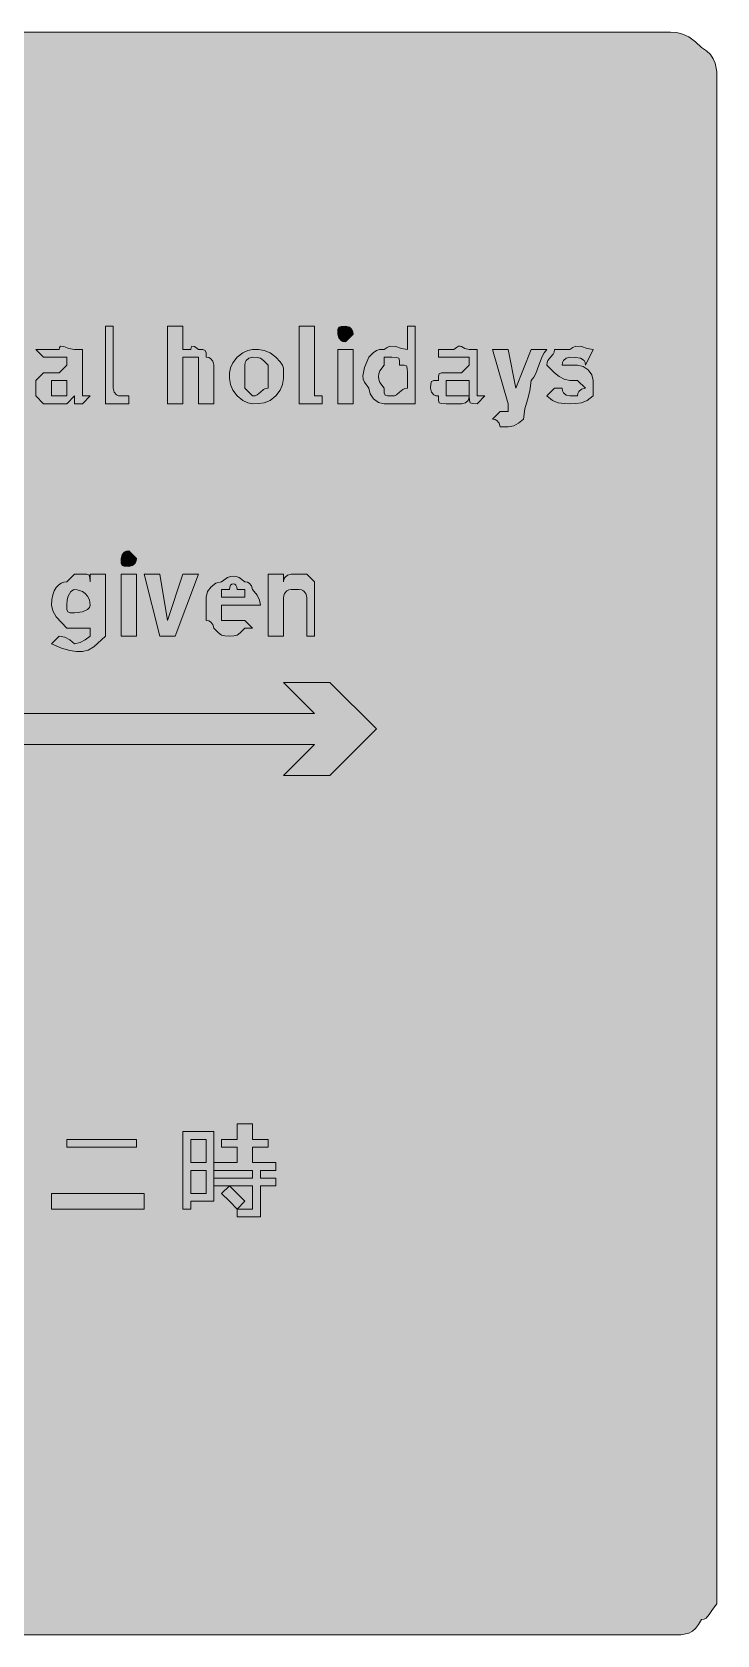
# Model space of a CAD drawing. Header units: metres. Extents: x 10 to 558, y 10 to 259.
# Drawn here: x 452 to 558.1, y 10.3 to 258.7 of the extents above; entities that cross this region are included whole.
import ezdxf

# ---------------------------------------------------------------- set-up
doc = ezdxf.new("R2010")
doc.units = ezdxf.units.M
doc.layers.add('FILL_FIREBRICK_C36B00', color=7, linetype='Continuous', true_color=0xc36b00)
doc.layers.add('FILL_WHITE_FFFFFF', color=7, linetype='Continuous', true_color=0xffffff)

msp = doc.modelspace()

# ---------------------------------------------------------------- hatches: boundary and pattern name
at = {"layer": 'FILL_FIREBRICK_C36B00', "true_color": 0xc36b00}
h = msp.add_hatch(color=7, dxfattribs=at)
h.dxf.hatch_style = 1
h.paths.add_polyline_path([(551.8, 258.67), (552.54, 258.51), (553.8, 257.97), (554.83, 257.2), (555.75, 256.32), (556.54, 255.82), (557.14, 255.23), (557.56, 254.59), (557.85, 253.92), (558.11, 252.61), (558.15, 251.52), (558.15, 17.52), (558.15, 15.12), (557.44, 14.24), (556.95, 13.47), (556.46, 12.93), (556.15, 12.77), (555.75, 12.72), (555.3, 11.93), (554.83, 11.33), (554.34, 10.91), (553.8, 10.62), (552.54, 10.36), (550.95, 10.32), (16.95, 10.32), (13.35, 10.32), (13.3, 10.72), (13.14, 11.03), (12.6, 11.52), (11.83, 12.01), (10.95, 12.72), (10.26, 13.64), (9.9, 14.67), (9.77, 15.93), (9.75, 17.52), (9.75, 251.52), (9.75, 253.92), (9.8, 254.32), (9.94, 254.63), (10.35, 255.12), (10.76, 255.61), (10.9, 255.92), (10.95, 256.32), (11.83, 256.51), (12.6, 256.92), (13.35, 257.52), (14.25, 257.71), (15.15, 258.12), (16.05, 258.53), (16.95, 258.72), (550.95, 258.72), (551.8, 258.67)])
at = {"layer": 'FILL_WHITE_FFFFFF', "true_color": 0xffffff}
h = msp.add_hatch(color=7, dxfattribs=at)
h.dxf.hatch_style = 1
h.paths.add_polyline_path([(463.35, 213.12), (464.55, 213.12), (464.55, 203.52), (464.7, 202.92), (465.06, 202.51), (465.35, 202.37), (465.75, 202.32), (466.95, 202.32), (466.95, 201.12), (465.75, 201.12), (464.55, 201.12), (463.35, 201.12), (463.35, 202.32), (463.35, 213.12)])
h = msp.add_hatch(color=7, dxfattribs=at)
h.dxf.hatch_style = 1
h.paths.add_polyline_path([(477.75, 208.32), (476.55, 208.32), (475.35, 208.32), (475.35, 207.12), (475.35, 201.12), (472.95, 201.12), (472.95, 213.12), (475.35, 213.12), (475.35, 209.52), (476.55, 209.52), (476.6, 209.86), (476.74, 210.03), (477.15, 209.97), (477.75, 209.52), (478.44, 209.5), (478.8, 209.37), (478.93, 209.01), (478.95, 208.32), (479.35, 208.27), (479.64, 208.13), (480, 207.72), (480.15, 207.12), (480.15, 201.12), (477.75, 201.12), (477.75, 207.12), (477.75, 208.32)])
h = msp.add_hatch(color=7, dxfattribs=at)
h.dxf.hatch_style = 1
h.paths.add_polyline_path([(493.35, 213.12), (495.75, 213.12), (495.75, 203.52), (495.75, 202.32), (496.95, 202.32), (496.95, 201.12), (495.75, 201.12), (494.55, 201.12), (493.35, 201.12), (493.35, 202.32), (493.35, 213.12)])
h = msp.add_hatch(color=7, dxfattribs=at)
h.dxf.hatch_style = 1
h.paths.add_polyline_path([(500.55, 210.72), (500.15, 210.77), (499.86, 210.91), (499.5, 211.32), (499.35, 211.92), (499.37, 212.61), (499.5, 212.97), (499.86, 213.1), (500.55, 213.12), (501.15, 212.97), (501.56, 212.61), (501.7, 212.32), (501.75, 211.92), (500.55, 210.72)])
h = msp.add_hatch(color=7, dxfattribs=at)
h.dxf.hatch_style = 1
h.paths.add_polyline_path([(506.55, 201.12), (505.67, 201.33), (504.9, 201.87), (504.36, 202.64), (504.15, 203.52), (503.48, 204.44), (503.31, 204.93), (503.25, 205.47), (503.48, 206.73), (504.15, 208.32), (504.86, 209.01), (505.35, 209.37), (505.84, 209.5), (506.55, 209.52), (507, 209.86), (507.45, 210.03), (508.35, 209.97), (509.25, 209.69), (510.15, 209.52), (510.15, 213.12), (511.35, 213.12), (511.35, 201.12), (510.15, 201.12), (508.95, 201.12), (507.75, 201.12), (506.55, 201.12)])
h.paths.add_polyline_path([(508.46, 202.51), (508.95, 202.92), (509.44, 203.33), (509.75, 203.47), (510.15, 203.52), (510.15, 204.72), (510.15, 205.92), (510.13, 206.61), (510, 206.97), (509.64, 207.1), (508.95, 207.12), (508.93, 207.81), (508.8, 208.17), (508.44, 208.3), (507.75, 208.32), (506.55, 208.32), (506.55, 207.12), (505.87, 206.22), (505.71, 205.77), (505.65, 205.32), (505.71, 204.87), (505.87, 204.42), (506.55, 203.52), (506.57, 202.83), (506.7, 202.47), (507.06, 202.34), (507.75, 202.32), (508.15, 202.37), (508.46, 202.51)], flags=16)
h = msp.add_hatch(color=7, dxfattribs=at)
h.dxf.hatch_style = 1
h.paths.add_polyline_path([(452.55, 202.32), (452.55, 203.52), (452.55, 204.72), (453.75, 205.92), (454.95, 205.92), (456.15, 205.92), (457.35, 207.12), (457.35, 208.32), (456.15, 208.32), (454.95, 208.32), (453.75, 208.32), (452.55, 209.52), (453.75, 209.52), (454.95, 209.52), (456.15, 209.52), (456.2, 209.86), (456.36, 210.03), (456.9, 209.97), (457.67, 209.69), (458.55, 209.52), (459.75, 209.52), (459.75, 208.32), (459.75, 205.92), (459.75, 203.52), (459.75, 202.32), (460.95, 202.32), (459.75, 201.12), (458.55, 201.12), (458.55, 202.32), (457.35, 201.12), (454.95, 201.12), (453.75, 201.12), (452.55, 202.32)])
h.paths.add_polyline_path([(457.35, 202.32), (457.35, 203.52), (457.35, 204.72), (456.15, 204.72), (454.95, 204.72), (454.95, 203.52), (454.95, 202.32), (456.15, 202.32), (457.35, 202.32)], flags=16)
h = msp.add_hatch(color=7, dxfattribs=at)
h.dxf.hatch_style = 1
h.paths.add_polyline_path([(483.06, 207.44), (483.75, 208.32), (484.63, 209.01), (485.4, 209.37), (486.15, 209.52), (487.05, 209.5), (487.95, 209.37), (488.85, 209.01), (489.75, 208.32), (490.44, 207.61), (490.8, 207.12), (490.93, 206.63), (490.95, 205.92), (490.93, 205.02), (490.8, 204.12), (490.44, 203.22), (489.75, 202.32), (488.85, 201.63), (487.95, 201.27), (487.05, 201.14), (486.15, 201.12), (485.4, 201.27), (484.63, 201.63), (483.75, 202.32), (483.06, 203.22), (482.7, 204.12), (482.57, 205.02), (482.55, 205.92), (482.7, 206.67), (483.06, 207.44)])
h.paths.add_polyline_path([(485.14, 207.81), (485, 207.52), (484.95, 207.12), (484.95, 205.92), (484.95, 203.52), (486.15, 202.32), (486.55, 202.37), (486.86, 202.51), (487.35, 202.92), (487.84, 203.33), (488.15, 203.47), (488.55, 203.52), (488.55, 205.92), (488.55, 207.12), (487.84, 207.81), (487.35, 208.17), (486.86, 208.3), (486.15, 208.32), (485.55, 208.17), (485.14, 207.81)], flags=16)
h = msp.add_hatch(color=7, dxfattribs=at)
h.dxf.hatch_style = 1
h.paths.add_polyline_path([(499.35, 201.12), (499.35, 209.52), (501.75, 209.52), (501.75, 201.12), (499.35, 201.12)])
h = msp.add_hatch(color=7, dxfattribs=at)
h.dxf.hatch_style = 1
h.paths.add_polyline_path([(519.56, 201.63), (519.15, 201.27), (518.55, 201.12), (517.35, 201.12), (516.15, 201.12), (515.46, 201.14), (515.1, 201.27), (514.97, 201.63), (514.95, 202.32), (514.55, 202.37), (514.26, 202.51), (513.9, 202.92), (513.75, 203.52), (513.77, 204.21), (513.9, 204.57), (514.26, 204.7), (514.95, 204.72), (514.97, 205.41), (515.1, 205.77), (515.46, 205.9), (516.15, 205.92), (517.35, 205.92), (518.55, 205.92), (519.75, 207.12), (519.75, 208.32), (518.55, 208.32), (517.35, 208.32), (516.15, 208.32), (514.95, 208.32), (514.95, 209.52), (516.15, 209.52), (517.35, 209.52), (517.75, 209.86), (518.06, 210.03), (518.32, 210.05), (518.55, 209.97), (519.04, 209.69), (519.75, 209.52), (520.95, 209.52), (520.95, 208.32), (520.95, 205.92), (520.95, 203.52), (520.95, 202.32), (522.15, 202.32), (520.95, 201.12), (520.26, 201.14), (519.9, 201.27), (519.77, 201.63), (519.75, 202.32), (519.7, 201.92), (519.56, 201.63)])
h.paths.add_polyline_path([(519.75, 203.52), (519.75, 204.72), (518.55, 204.72), (517.35, 204.72), (516.15, 204.72), (516.15, 203.52), (516.15, 202.32), (517.35, 202.32), (518.55, 202.32), (519.75, 202.32), (519.75, 203.52)], flags=16)
h = msp.add_hatch(color=7, dxfattribs=at)
h.dxf.hatch_style = 1
h.paths.add_polyline_path([(525.75, 201.12), (523.35, 209.52), (525.75, 209.52), (526.95, 203.52), (529.35, 209.52), (531.75, 209.52), (531.35, 209.02), (531.04, 208.43), (530.55, 207.12), (530.06, 205.81), (529.75, 205.22), (529.35, 204.72), (529.16, 203.11), (528.75, 201.72), (528.34, 200.33), (528.15, 198.72), (527.4, 198.12), (526.63, 197.71), (525.75, 197.52), (524.55, 197.52), (524.4, 198.12), (524.04, 198.53), (523.75, 198.67), (523.35, 198.72), (524.55, 199.92), (525.75, 199.92), (525.75, 201.12)])
h = msp.add_hatch(color=7, dxfattribs=at)
h.dxf.hatch_style = 1
h.paths.add_polyline_path([(536.55, 207.12), (537.43, 206.91), (538.2, 206.37), (538.74, 205.6), (538.95, 204.72), (538.95, 203.52), (538.95, 202.32), (538.05, 201.63), (537.15, 201.27), (536.25, 201.14), (535.35, 201.12), (534.45, 201.14), (533.55, 201.27), (532.65, 201.63), (531.75, 202.32), (532.95, 203.52), (534.15, 203.52), (534.2, 203.12), (534.34, 202.83), (534.75, 202.47), (535.35, 202.32), (536.55, 202.32), (536.6, 202.72), (536.74, 203.01), (537.15, 203.37), (537.75, 203.52), (536.55, 204.72), (535.35, 204.72), (534.47, 204.91), (533.7, 205.32), (532.95, 205.92), (531.75, 207.12), (531.8, 207.52), (531.94, 207.83), (532.35, 208.32), (532.76, 208.81), (532.9, 209.12), (532.95, 209.52), (535.35, 209.52), (535.8, 209.86), (536.25, 210.03), (537.15, 209.97), (538.05, 209.69), (538.95, 209.52), (537.75, 207.12), (537.7, 207.52), (537.54, 207.81), (537, 208.17), (536.23, 208.3), (535.35, 208.32), (534.75, 208.17), (534.34, 207.81), (534.2, 207.52), (534.15, 207.12), (535.35, 207.12), (536.55, 207.12)])
h = msp.add_hatch(color=7, dxfattribs=at)
h.dxf.hatch_style = 1
h.paths.add_polyline_path([(468.1, 176.72), (467.96, 176.43), (467.55, 176.07), (466.95, 175.92), (466.26, 175.94), (465.9, 176.07), (465.77, 176.43), (465.75, 177.12), (465.9, 177.72), (466.26, 178.13), (466.55, 178.27), (466.95, 178.32), (468.15, 177.12), (468.1, 176.72)])
h = msp.add_hatch(color=7, dxfattribs=at)
h.dxf.hatch_style = 1
h.paths.add_polyline_path([(463.35, 174.72), (463.35, 165.12), (461.55, 163.47), (460.65, 162.93), (459.75, 162.72), (458.83, 162.74), (457.8, 162.87), (456.54, 163.23), (454.95, 163.92), (456.15, 165.12), (457.03, 164.93), (457.8, 164.52), (458.55, 163.92), (459.43, 164.11), (460.2, 164.52), (460.95, 165.12), (460.95, 166.32), (459.75, 166.32), (458.55, 166.32), (457.35, 166.32), (455.7, 168.12), (455.16, 169.02), (454.95, 169.92), (455, 170.76), (455.16, 171.49), (455.39, 172.11), (455.7, 172.62), (456.06, 173.01), (456.47, 173.29), (456.9, 173.46), (457.35, 173.52), (458.55, 174.72), (459.75, 174.72), (460.44, 174.7), (460.8, 174.57), (460.93, 174.21), (460.95, 173.52), (460.95, 174.72), (463.35, 174.72)])
h.paths.add_polyline_path([(457.95, 172.02), (457.54, 171.31), (457.4, 170.71), (457.35, 169.92), (457.37, 169.23), (457.5, 168.87), (457.86, 168.74), (458.55, 168.72), (459.75, 168.87), (460.57, 169.23), (460.85, 169.52), (460.95, 169.92), (460.85, 170.71), (460.57, 171.31), (460.19, 171.73), (459.75, 172.02), (458.93, 172.28), (458.55, 172.32), (458.36, 172.28), (457.95, 172.02)], flags=16)
h = msp.add_hatch(color=7, dxfattribs=at)
h.dxf.hatch_style = 1
h.paths.add_polyline_path([(465.75, 165.12), (465.75, 174.72), (468.15, 174.72), (468.15, 165.12), (465.75, 165.12)])
h = msp.add_hatch(color=7, dxfattribs=at)
h.dxf.hatch_style = 1
h.paths.add_polyline_path([(477.75, 174.72), (474.15, 165.12), (471.75, 165.12), (469.35, 174.72), (471.75, 174.72), (472.95, 167.52), (475.35, 174.72), (477.75, 174.72)])
h = msp.add_hatch(color=7, dxfattribs=at)
h.dxf.hatch_style = 1
h.paths.add_polyline_path([(481.35, 165.27), (480.86, 165.63), (480.15, 166.32), (480, 166.92), (479.64, 167.33), (479.35, 167.47), (478.95, 167.52), (478.95, 171.12), (479.16, 172), (479.7, 172.77), (480.47, 173.31), (481.35, 173.52), (482.25, 174.19), (482.7, 174.36), (483.15, 174.42), (483.6, 174.36), (484.05, 174.19), (484.95, 173.52), (485.35, 173.47), (485.64, 173.33), (486, 172.92), (486.15, 172.32), (486.84, 171.44), (487.2, 170.67), (487.35, 169.92), (481.35, 169.92), (481.35, 168.72), (481.35, 167.52), (483.75, 167.52), (484.95, 167.52), (486.15, 166.32), (484.95, 166.32), (484.24, 165.63), (483.75, 165.27), (483.26, 165.14), (482.55, 165.12), (481.84, 165.14), (481.35, 165.27)])
h.paths.add_polyline_path([(484.95, 172.32), (483.75, 172.32), (483.7, 172.71), (483.56, 172.99), (483.37, 173.16), (483.15, 173.22), (482.93, 173.16), (482.74, 172.99), (482.6, 172.71), (482.55, 172.32), (481.35, 172.32), (481.35, 171.12), (484.95, 171.12), (484.95, 172.32)], flags=16)
h = msp.add_hatch(color=7, dxfattribs=at)
h.dxf.hatch_style = 1
h.paths.add_polyline_path([(492.15, 172.32), (491.75, 172.27), (491.46, 172.13), (491.1, 171.72), (490.95, 171.12), (490.95, 165.12), (488.55, 165.12), (488.55, 174.72), (490.95, 174.72), (490.95, 173.52), (491, 173.92), (491.14, 174.21), (491.55, 174.57), (492.15, 174.72), (494.55, 174.72), (495.75, 173.52), (495.75, 171.12), (495.75, 165.12), (494.55, 165.12), (494.55, 171.12), (494.4, 171.72), (494.04, 172.13), (493.75, 172.27), (493.35, 172.32), (492.15, 172.32)])
h = msp.add_hatch(color=7, dxfattribs=at)
h.dxf.hatch_style = 1
h.paths.add_polyline_path([(490.95, 157.92), (498.15, 157.92), (505.35, 150.72), (498.15, 143.52), (490.95, 143.52), (495.75, 148.32), (62.55, 148.32), (62.55, 153.12), (495.75, 153.12), (490.95, 157.92)])
h = msp.add_hatch(color=7, dxfattribs=at)
h.dxf.hatch_style = 1
h.paths.add_polyline_path([(483.75, 85.92), (481.35, 85.92), (481.35, 87.12), (483.75, 87.12), (483.75, 89.52), (486.15, 89.52), (486.15, 88.32), (486.15, 87.12), (488.55, 87.12), (488.55, 85.92), (486.15, 85.92), (486.15, 83.52), (489.75, 83.52), (489.75, 82.32), (487.35, 82.32), (487.35, 81.12), (489.75, 81.12), (489.75, 79.92), (487.35, 79.92), (487.35, 76.32), (487.35, 75.12), (486.15, 75.12), (484.95, 75.12), (483.75, 75.12), (483.75, 76.32), (484.95, 76.32), (486.15, 76.32), (486.15, 77.52), (486.15, 79.92), (480.15, 79.92), (480.15, 81.12), (486.15, 81.12), (486.15, 82.32), (480.15, 82.32), (480.15, 83.52), (483.75, 83.52), (483.75, 85.92)])
h = msp.add_hatch(color=7, dxfattribs=at)
h.dxf.hatch_style = 1
h.paths.add_polyline_path([(468.15, 87.12), (468.15, 85.92), (457.35, 85.92), (457.35, 87.12), (468.15, 87.12)])
h = msp.add_hatch(color=7, dxfattribs=at)
h.dxf.hatch_style = 1
h.paths.add_polyline_path([(478.95, 77.52), (476.55, 77.52), (476.55, 76.32), (475.35, 76.32), (475.35, 77.52), (475.35, 88.32), (480.15, 88.32), (480.15, 77.52), (478.95, 77.52)])
h.paths.add_polyline_path([(476.55, 87.12), (476.55, 83.52), (478.95, 83.52), (478.95, 87.12), (476.55, 87.12)], flags=16)
h.paths.add_polyline_path([(478.95, 82.32), (476.55, 82.32), (476.55, 78.72), (478.95, 78.72), (478.95, 82.32)], flags=16)
h = msp.add_hatch(color=7, dxfattribs=at)
h.dxf.hatch_style = 1
h.paths.add_polyline_path([(483.75, 78.72), (484.95, 77.52), (483.75, 76.32), (482.55, 77.52), (481.35, 78.72), (482.55, 79.92), (483.75, 78.72)])
h = msp.add_hatch(color=7, dxfattribs=at)
h.dxf.hatch_style = 1
h.paths.add_polyline_path([(469.35, 78.72), (469.35, 76.32), (454.95, 76.32), (454.95, 78.72), (469.35, 78.72)])

# ---------------------------------------------------------------- linework, layer by layer
at = {"layer": 'FILL_FIREBRICK_C36B00', "lineweight": 0, "true_color": 0xc36b00}
msp.add_lwpolyline([(16.95, 258.72), (550.95, 258.72), (551.8, 258.67), (552.54, 258.51), (553.8, 257.97), (554.83, 257.2), (555.75, 256.32), (556.54, 255.82), (557.14, 255.23), (557.56, 254.59), (557.85, 253.92), (558.11, 252.61), (558.15, 251.52), (558.15, 17.52), (558.15, 15.12), (557.44, 14.24), (556.95, 13.47), (556.46, 12.93), (556.15, 12.77), (555.75, 12.72), (555.3, 11.93), (554.83, 11.33), (554.34, 10.91), (553.8, 10.62), (552.54, 10.36), (550.95, 10.32), (16.95, 10.32)], dxfattribs=at)
at = {"layer": 'FILL_WHITE_FFFFFF', "lineweight": 0, "true_color": 0xffffff}
for points in [[(463.35, 213.12), (464.55, 213.12), (464.55, 203.52), (464.7, 202.92), (465.06, 202.51), (465.35, 202.37), (465.75, 202.32), (466.95, 202.32), (466.95, 201.12), (465.75, 201.12), (464.55, 201.12), (463.35, 201.12), (463.35, 202.32)], [(477.75, 208.32), (476.55, 208.32), (475.35, 208.32), (475.35, 207.12), (475.35, 201.12), (472.95, 201.12), (472.95, 213.12), (475.35, 213.12), (475.35, 209.52), (476.55, 209.52), (476.6, 209.86), (476.74, 210.03), (477.15, 209.97), (477.75, 209.52), (478.44, 209.5), (478.8, 209.37), (478.93, 209.01), (478.95, 208.32), (479.35, 208.27), (479.64, 208.13), (480, 207.72), (480.15, 207.12), (480.15, 201.12), (477.75, 201.12), (477.75, 207.12)], [(493.35, 213.12), (495.75, 213.12), (495.75, 203.52), (495.75, 202.32), (496.95, 202.32), (496.95, 201.12), (495.75, 201.12), (494.55, 201.12), (493.35, 201.12), (493.35, 202.32)], [(500.55, 210.72), (500.15, 210.77), (499.86, 210.91), (499.5, 211.32), (499.35, 211.92), (499.37, 212.61), (499.5, 212.97), (499.86, 213.1), (500.55, 213.12), (501.15, 212.97), (501.56, 212.61), (501.7, 212.32), (501.75, 211.92)], [(506.55, 201.12), (505.67, 201.33), (504.9, 201.87), (504.36, 202.64), (504.15, 203.52), (503.48, 204.44), (503.31, 204.93), (503.25, 205.47), (503.48, 206.73), (504.15, 208.32), (504.86, 209.01), (505.35, 209.37), (505.84, 209.5), (506.55, 209.52), (507, 209.86), (507.45, 210.03), (508.35, 209.97), (509.25, 209.69), (510.15, 209.52), (510.15, 213.12), (511.35, 213.12), (511.35, 201.12), (510.15, 201.12), (508.95, 201.12), (507.75, 201.12)], [(452.55, 202.32), (452.55, 203.52), (452.55, 204.72), (453.75, 205.92), (454.95, 205.92), (456.15, 205.92), (457.35, 207.12), (457.35, 208.32), (456.15, 208.32), (454.95, 208.32), (453.75, 208.32), (452.55, 209.52), (453.75, 209.52), (454.95, 209.52), (456.15, 209.52), (456.2, 209.86), (456.36, 210.03), (456.9, 209.97), (457.67, 209.69), (458.55, 209.52), (459.75, 209.52), (459.75, 208.32), (459.75, 205.92), (459.75, 203.52), (459.75, 202.32), (460.95, 202.32), (459.75, 201.12), (458.55, 201.12), (458.55, 202.32), (457.35, 201.12), (454.95, 201.12), (453.75, 201.12)], [(483.06, 207.44), (483.75, 208.32), (484.63, 209.01), (485.4, 209.37), (486.15, 209.52), (487.05, 209.5), (487.95, 209.37), (488.85, 209.01), (489.75, 208.32), (490.44, 207.61), (490.8, 207.12), (490.93, 206.63), (490.95, 205.92), (490.93, 205.02), (490.8, 204.12), (490.44, 203.22), (489.75, 202.32), (488.85, 201.63), (487.95, 201.27), (487.05, 201.14), (486.15, 201.12), (485.4, 201.27), (484.63, 201.63), (483.75, 202.32), (483.06, 203.22), (482.7, 204.12), (482.57, 205.02), (482.55, 205.92), (482.7, 206.67)], [(499.35, 201.12), (499.35, 209.52), (501.75, 209.52), (501.75, 201.12)], [(519.56, 201.63), (519.15, 201.27), (518.55, 201.12), (517.35, 201.12), (516.15, 201.12), (515.46, 201.14), (515.1, 201.27), (514.97, 201.63), (514.95, 202.32), (514.55, 202.37), (514.26, 202.51), (513.9, 202.92), (513.75, 203.52), (513.77, 204.21), (513.9, 204.57), (514.26, 204.7), (514.95, 204.72), (514.97, 205.41), (515.1, 205.77), (515.46, 205.9), (516.15, 205.92), (517.35, 205.92), (518.55, 205.92), (519.75, 207.12), (519.75, 208.32), (518.55, 208.32), (517.35, 208.32), (516.15, 208.32), (514.95, 208.32), (514.95, 209.52), (516.15, 209.52), (517.35, 209.52), (517.75, 209.86), (518.06, 210.03), (518.32, 210.05), (518.55, 209.97), (519.04, 209.69), (519.75, 209.52), (520.95, 209.52), (520.95, 208.32), (520.95, 205.92), (520.95, 203.52), (520.95, 202.32), (522.15, 202.32), (520.95, 201.12), (520.26, 201.14), (519.9, 201.27), (519.77, 201.63), (519.75, 202.32), (519.7, 201.92)], [(525.75, 201.12), (523.35, 209.52), (525.75, 209.52), (526.95, 203.52), (529.35, 209.52), (531.75, 209.52), (531.35, 209.02), (531.04, 208.43), (530.55, 207.12), (530.06, 205.81), (529.75, 205.22), (529.35, 204.72), (529.16, 203.11), (528.75, 201.72), (528.34, 200.33), (528.15, 198.72), (527.4, 198.12), (526.63, 197.71), (525.75, 197.52), (524.55, 197.52), (524.4, 198.12), (524.04, 198.53), (523.75, 198.67), (523.35, 198.72), (524.55, 199.92), (525.75, 199.92)], [(536.55, 207.12), (537.43, 206.91), (538.2, 206.37), (538.74, 205.6), (538.95, 204.72), (538.95, 203.52), (538.95, 202.32), (538.05, 201.63), (537.15, 201.27), (536.25, 201.14), (535.35, 201.12), (534.45, 201.14), (533.55, 201.27), (532.65, 201.63), (531.75, 202.32), (532.95, 203.52), (534.15, 203.52), (534.2, 203.12), (534.34, 202.83), (534.75, 202.47), (535.35, 202.32), (536.55, 202.32), (536.6, 202.72), (536.74, 203.01), (537.15, 203.37), (537.75, 203.52), (536.55, 204.72), (535.35, 204.72), (534.47, 204.91), (533.7, 205.32), (532.95, 205.92), (531.75, 207.12), (531.8, 207.52), (531.94, 207.83), (532.35, 208.32), (532.76, 208.81), (532.9, 209.12), (532.95, 209.52), (535.35, 209.52), (535.8, 209.86), (536.25, 210.03), (537.15, 209.97), (538.05, 209.69), (538.95, 209.52), (537.75, 207.12), (537.7, 207.52), (537.54, 207.81), (537, 208.17), (536.23, 208.3), (535.35, 208.32), (534.75, 208.17), (534.34, 207.81), (534.2, 207.52), (534.15, 207.12), (535.35, 207.12)], [(485.14, 207.81), (485, 207.52), (484.95, 207.12), (484.95, 205.92), (484.95, 203.52), (486.15, 202.32), (486.55, 202.37), (486.86, 202.51), (487.35, 202.92), (487.84, 203.33), (488.15, 203.47), (488.55, 203.52), (488.55, 205.92), (488.55, 207.12), (487.84, 207.81), (487.35, 208.17), (486.86, 208.3), (486.15, 208.32), (485.55, 208.17)], [(508.46, 202.51), (508.95, 202.92), (509.44, 203.33), (509.75, 203.47), (510.15, 203.52), (510.15, 204.72), (510.15, 205.92), (510.13, 206.61), (510, 206.97), (509.64, 207.1), (508.95, 207.12), (508.93, 207.81), (508.8, 208.17), (508.44, 208.3), (507.75, 208.32), (506.55, 208.32), (506.55, 207.12), (505.87, 206.22), (505.71, 205.77), (505.65, 205.32), (505.71, 204.87), (505.87, 204.42), (506.55, 203.52), (506.57, 202.83), (506.7, 202.47), (507.06, 202.34), (507.75, 202.32), (508.15, 202.37)], [(457.35, 202.32), (457.35, 203.52), (457.35, 204.72), (456.15, 204.72), (454.95, 204.72), (454.95, 203.52), (454.95, 202.32), (456.15, 202.32)], [(519.75, 203.52), (519.75, 204.72), (518.55, 204.72), (517.35, 204.72), (516.15, 204.72), (516.15, 203.52), (516.15, 202.32), (517.35, 202.32), (518.55, 202.32), (519.75, 202.32)], [(468.1, 176.72), (467.96, 176.43), (467.55, 176.07), (466.95, 175.92), (466.26, 175.94), (465.9, 176.07), (465.77, 176.43), (465.75, 177.12), (465.9, 177.72), (466.26, 178.13), (466.55, 178.27), (466.95, 178.32), (468.15, 177.12)], [(463.35, 174.72), (463.35, 165.12), (461.55, 163.47), (460.65, 162.93), (459.75, 162.72), (458.83, 162.74), (457.8, 162.87), (456.54, 163.23), (454.95, 163.92), (456.15, 165.12), (457.03, 164.93), (457.8, 164.52), (458.55, 163.92), (459.43, 164.11), (460.2, 164.52), (460.95, 165.12), (460.95, 166.32), (459.75, 166.32), (458.55, 166.32), (457.35, 166.32), (455.7, 168.12), (455.16, 169.02), (454.95, 169.92), (455, 170.76), (455.16, 171.49), (455.39, 172.11), (455.7, 172.62), (456.06, 173.01), (456.47, 173.29), (456.9, 173.46), (457.35, 173.52), (458.55, 174.72), (459.75, 174.72), (460.44, 174.7), (460.8, 174.57), (460.93, 174.21), (460.95, 173.52), (460.95, 174.72)], [(465.75, 165.12), (465.75, 174.72), (468.15, 174.72), (468.15, 165.12)], [(477.75, 174.72), (474.15, 165.12), (471.75, 165.12), (469.35, 174.72), (471.75, 174.72), (472.95, 167.52), (475.35, 174.72)], [(481.35, 165.27), (480.86, 165.63), (480.15, 166.32), (480, 166.92), (479.64, 167.33), (479.35, 167.47), (478.95, 167.52), (478.95, 171.12), (479.16, 172), (479.7, 172.77), (480.47, 173.31), (481.35, 173.52), (482.25, 174.19), (482.7, 174.36), (483.15, 174.42), (483.6, 174.36), (484.05, 174.19), (484.95, 173.52), (485.35, 173.47), (485.64, 173.33), (486, 172.92), (486.15, 172.32), (486.84, 171.44), (487.2, 170.67), (487.35, 169.92), (481.35, 169.92), (481.35, 168.72), (481.35, 167.52), (483.75, 167.52), (484.95, 167.52), (486.15, 166.32), (484.95, 166.32), (484.24, 165.63), (483.75, 165.27), (483.26, 165.14), (482.55, 165.12), (481.84, 165.14)], [(492.15, 172.32), (491.75, 172.27), (491.46, 172.13), (491.1, 171.72), (490.95, 171.12), (490.95, 165.12), (488.55, 165.12), (488.55, 174.72), (490.95, 174.72), (490.95, 173.52), (491, 173.92), (491.14, 174.21), (491.55, 174.57), (492.15, 174.72), (494.55, 174.72), (495.75, 173.52), (495.75, 171.12), (495.75, 165.12), (494.55, 165.12), (494.55, 171.12), (494.4, 171.72), (494.04, 172.13), (493.75, 172.27), (493.35, 172.32)], [(457.95, 172.02), (457.54, 171.31), (457.4, 170.71), (457.35, 169.92), (457.37, 169.23), (457.5, 168.87), (457.86, 168.74), (458.55, 168.72), (459.75, 168.87), (460.57, 169.23), (460.85, 169.52), (460.95, 169.92), (460.85, 170.71), (460.57, 171.31), (460.19, 171.73), (459.75, 172.02), (458.93, 172.28), (458.55, 172.32), (458.36, 172.28)], [(484.95, 172.32), (483.75, 172.32), (483.7, 172.71), (483.56, 172.99), (483.37, 173.16), (483.15, 173.22), (482.93, 173.16), (482.74, 172.99), (482.6, 172.71), (482.55, 172.32), (481.35, 172.32), (481.35, 171.12), (484.95, 171.12)], [(490.95, 157.92), (498.15, 157.92), (505.35, 150.72), (498.15, 143.52), (490.95, 143.52), (495.75, 148.32), (62.55, 148.32), (62.55, 153.12), (495.75, 153.12)], [(483.75, 85.92), (481.35, 85.92), (481.35, 87.12), (483.75, 87.12), (483.75, 89.52), (486.15, 89.52), (486.15, 88.32), (486.15, 87.12), (488.55, 87.12), (488.55, 85.92), (486.15, 85.92), (486.15, 83.52), (489.75, 83.52), (489.75, 82.32), (487.35, 82.32), (487.35, 81.12), (489.75, 81.12), (489.75, 79.92), (487.35, 79.92), (487.35, 76.32), (487.35, 75.12), (486.15, 75.12), (484.95, 75.12), (483.75, 75.12), (483.75, 76.32), (484.95, 76.32), (486.15, 76.32), (486.15, 77.52), (486.15, 79.92), (480.15, 79.92), (480.15, 81.12), (486.15, 81.12), (486.15, 82.32), (480.15, 82.32), (480.15, 83.52), (483.75, 83.52)], [(468.15, 87.12), (468.15, 85.92), (457.35, 85.92), (457.35, 87.12)], [(478.95, 77.52), (476.55, 77.52), (476.55, 76.32), (475.35, 76.32), (475.35, 77.52), (475.35, 88.32), (480.15, 88.32), (480.15, 77.52)], [(476.55, 87.12), (476.55, 83.52), (478.95, 83.52), (478.95, 87.12)], [(478.95, 82.32), (476.55, 82.32), (476.55, 78.72), (478.95, 78.72)], [(483.75, 78.72), (484.95, 77.52), (483.75, 76.32), (482.55, 77.52), (481.35, 78.72), (482.55, 79.92)], [(469.35, 78.72), (469.35, 76.32), (454.95, 76.32), (454.95, 78.72)]]:
    msp.add_lwpolyline(points, close=True, dxfattribs=at)

doc.saveas('drawing.dxf')
